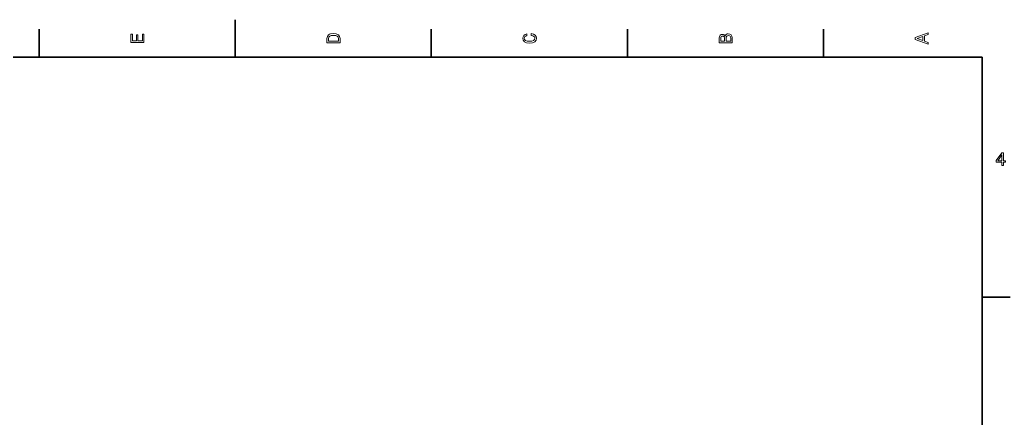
# Model space of a CAD drawing. Extents: x 0 to 420, y 0 to 297.
# Drawn here: x 152.3 to 417.5, y 190.3 to 297 of the extents above; entities that cross this region are included whole.
import ezdxf

# ---------------------------------------------------------------- set-up
doc = ezdxf.new("R2010")
doc.units = 0

msp = doc.modelspace()

# ---------------------------------------------------------------- linework, layer by layer
at = {"color": 7, "lineweight": 35, "ltscale": 0.25}
msp.add_line((210, 287), (210, 297), dxfattribs=at)
at = {"color": 7, "lineweight": 35, "ltscale": 0.1875}
for p, q in [((157.5, 287), (157.5, 294.5)), ((262.5, 287), (262.5, 294.5)), ((315, 287), (315, 294.5)), ((367.5, 287), (367.5, 294.5)), ((410, 222.699997), (417.5, 222.699997))]:
    msp.add_line(p, q, dxfattribs=at)
at = {"color": 7, "lineweight": 35}
for p, q in [((410, 287), (10, 287)), ((410, 10), (410, 287))]:
    msp.add_line(p, q, dxfattribs=at)
at = {"color": 7, "lineweight": 13}
for points in [[(185.583206, 290.940918), (185.583206, 293.159943), (185.159576, 293.159943), (185.159576, 291.404907), (183.974411, 291.404907), (183.974411, 292.968292), (183.555832, 292.968292), (183.555832, 291.404907), (182.506836, 291.404907), (182.506836, 293.119598), (182.083206, 293.119598), (182.083206, 290.940918)], [(234.583206, 291.994965), (234.583206, 290.829987), (238.083206, 290.829987), (238.083206, 291.994965), (237.97226, 292.544678), (237.634354, 292.953186), (237.084641, 293.205353), (236.333206, 293.296112), (235.566635, 293.215424), (235.264038, 293.114563), (235.021973, 292.973358), (234.694153, 292.56485), (234.613464, 292.297546)], [(235.001801, 291.959656), (235.077438, 292.342957), (235.309433, 292.605194), (235.722977, 292.761536), (236.333206, 292.811951), (236.923264, 292.7565), (237.336807, 292.600159), (237.583923, 292.332855), (237.664612, 291.959656), (237.664612, 291.299011), (235.001801, 291.299011)], [(289.282074, 292.817017), (289.705688, 292.716156), (290.008301, 292.549713), (290.194885, 292.317719), (290.255402, 292.04541), (290.164642, 291.71759), (289.892303, 291.460388), (289.448486, 291.28891), (288.833221, 291.233429), (288.222992, 291.28891), (287.774139, 291.455353), (287.501801, 291.712555), (287.405975, 292.04541), (287.456421, 292.287476), (287.597626, 292.494232), (287.824585, 292.65564), (288.137268, 292.766571), (288.137268, 293.245697), (287.658142, 293.094391), (287.295044, 292.832153), (287.068085, 292.47406), (286.987396, 292.04541), (287.113495, 291.510803), (287.466492, 291.102325), (288.046478, 290.840057), (288.833221, 290.749298), (289.619965, 290.840057), (290.199951, 291.102325), (290.558014, 291.510803), (290.679047, 292.04541), (290.583221, 292.514404), (290.315918, 292.89267), (289.877167, 293.159943), (289.282074, 293.301147)], [(341.192017, 292.630402), (340.899506, 292.983429), (340.70282, 293.074219), (340.460754, 293.104462), (340.082489, 293.03891), (339.810181, 292.842224), (339.643738, 292.524506), (339.583221, 292.080688), (339.583221, 290.835022), (343.083221, 290.835022), (343.083221, 292.151306), (343.012604, 292.620331), (342.805847, 292.968292), (342.478027, 293.18515), (342.034241, 293.260803), (341.736694, 293.215424), (341.489563, 293.094391), (341.308014, 292.897705)], [(341.035675, 291.984863), (341.035675, 291.299011), (340.001801, 291.299011), (340.001801, 292.025208), (340.032074, 292.297546), (340.122833, 292.489197), (340.279175, 292.605194), (340.511169, 292.645538), (340.743164, 292.600159), (340.904541, 292.479126), (341.005402, 292.272339)], [(342.664642, 292.095825), (342.664642, 291.299011), (341.45929, 291.299011), (341.45929, 292.050446), (341.494598, 292.368164), (341.600525, 292.595093), (341.782074, 292.731262), (342.044312, 292.776672), (342.321686, 292.731262), (342.513336, 292.605194), (342.629333, 292.393372)], [(395.583221, 290.466858), (395.583221, 290.930847), (394.554413, 291.299011), (394.554413, 292.695984), (395.583221, 293.064117), (395.583221, 293.538177), (392.078186, 292.257202), (392.078186, 291.742798)], [(394.125732, 291.460388), (392.582489, 292), (394.125732, 292.539642)], [(415.277374, 257.966766), (415.731262, 257.966766), (415.731262, 258.834198), (416.23056, 258.834198), (416.23056, 259.237671), (415.731262, 259.237671), (415.731262, 261.391113), (415.272339, 261.391113), (413.739197, 259.278015), (413.739197, 258.834198), (415.277374, 258.834198)], [(414.162842, 259.237671), (415.277374, 260.806091), (415.277374, 259.237671)]]:
    msp.add_lwpolyline(points, close=True, dxfattribs=at)

doc.saveas('drawing.dxf')
